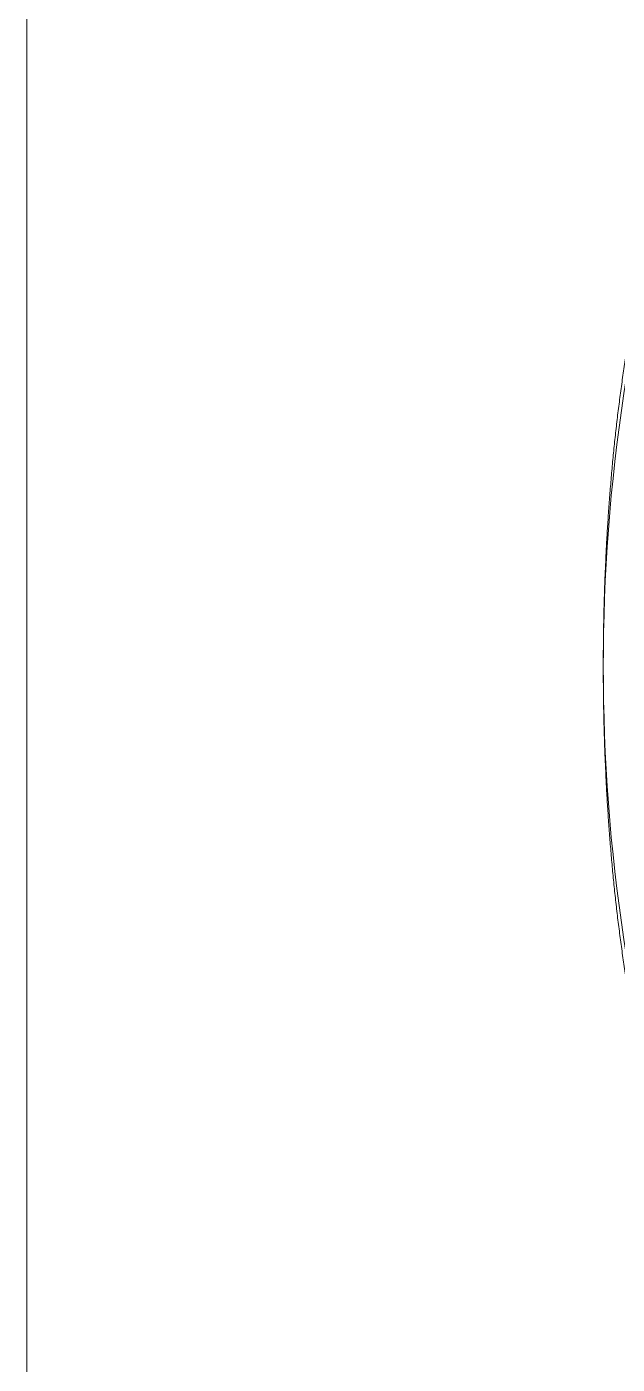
# Model space of a CAD drawing. Header units: metres. Extents: x -13933 to 152404, y -7861 to 21912.
# Drawn here: x 111523.3 to 111593.7, y 446.8 to 606.1 of the extents above; entities that cross this region are included whole.
import ezdxf
from ezdxf.xclip import XClip

# ---------------------------------------------------------------- set-up
doc = ezdxf.new("R2010")
doc.units = ezdxf.units.M
doc.header["$LTSCALE"] = 100
doc.header["$MEASUREMENT"] = 0
doc.header["$XCLIPFRAME"] = 0
doc.layers.get('0').update_dxf_attribs({"color": 9, "lineweight": 9})
for name, color, linetype, lineweight in [('04', 9, 'Continuous', 9), ('06D', 9, 'Continuous', 9), ('40M', 9, 'Continuous', 9)]:
    doc.layers.add(name, color=color, linetype=linetype, lineweight=lineweight)

# ---------------------------------------------------------------- blocks, each defined once
blk = doc.blocks.new('p-araba-polo')
for points in [[(3.8174, 0.6444), (3.8199, 0.638), (3.8249, 0.6251), (3.8318, 0.6056), (3.8384, 0.5859), (3.8446, 0.566), (3.8505, 0.5459), (3.856, 0.5257), (3.8613, 0.5053), (3.8662, 0.4849), (3.8708, 0.4643), (3.8752, 0.4436), (3.8792, 0.4228), (3.883, 0.4019), (3.8866, 0.3809), (3.8899, 0.3599), (3.893, 0.3389), (3.8958, 0.3178), (3.8985, 0.2966), (3.9009, 0.2755), (3.9031, 0.2543), (3.9051, 0.2331), (3.9069, 0.2119), (3.9086, 0.1907), (3.91, 0.1695), (3.9113, 0.1483), (3.9123, 0.1271), (3.9133, 0.1059), (3.914, 0.0847), (3.9146, 0.0635), (3.915, 0.0423), (3.9152, 0.0212), (3.9153, 0.0071), (3.9153, 0)], [(3.8174, -0.6444), (3.8199, -0.638), (3.8249, -0.6251), (3.8318, -0.6056), (3.8384, -0.5859), (3.8446, -0.566), (3.8505, -0.5459), (3.856, -0.5257), (3.8613, -0.5053), (3.8662, -0.4849), (3.8708, -0.4643), (3.8752, -0.4435), (3.8792, -0.4228), (3.883, -0.4019), (3.8866, -0.3809), (3.8899, -0.3599), (3.893, -0.3389), (3.8958, -0.3178), (3.8985, -0.2966), (3.9009, -0.2755), (3.9031, -0.2543), (3.9051, -0.2331), (3.9069, -0.2119), (3.9086, -0.1907), (3.91, -0.1695), (3.9113, -0.1483), (3.9123, -0.1271), (3.9133, -0.1059), (3.914, -0.0847), (3.9146, -0.0635), (3.915, -0.0423), (3.9152, -0.0212), (3.9153, -0.007), (3.9153, 0)]]:
    blk.add_open_spline(points, degree=3, knots=[0, 0, 0, 0, 0.031503, 0.063111, 0.094824, 0.126637, 0.158547, 0.190546, 0.222628, 0.254786, 0.287011, 0.319297, 0.351636, 0.384021, 0.416445, 0.448899, 0.481372, 0.513858, 0.546357, 0.578861, 0.611362, 0.643854, 0.676332, 0.708795, 0.741239, 0.773662, 0.806063, 0.838441, 0.870794, 0.903125, 0.935433, 0.967723, 1, 1, 1, 1])
for points, degree in [([(3.9153, 0), (3.9153, 0), (3.9153, 0), (3.9154, 0), (3.9154, 0)], 4), ([(3.9153, 0), (3.9154, 0), (3.9154, 0), (3.9154, 0), (3.9154, 0), (3.9154, 0), (3.9154, 0)], 6), ([(3.9153, 0), (3.9153, 0), (3.9153, 0), (3.9154, 0), (3.9154, 0)], 4), ([(3.9153, 0), (3.9154, 0), (3.9154, 0), (3.9154, 0), (3.9154, 0), (3.9154, 0), (3.9154, 0)], 6)]:
    blk.add_open_spline(points, degree=degree)
at = {"layer": '40M'}
blk.add_lwpolyline([(3.63, -0.7819), (3.6813, -0.7534), (3.7009, -0.7505), (3.7439, -0.7391), (3.7799, -0.7136), (3.8172, -0.6448, 0.152071), (3.8172, 0.6448, 0.097947), (3.7799, 0.7136, 0.131733), (3.7439, 0.7391, 0.129735), (3.6894, 0.7444, -0.54352), (3.6813, 0.7534, 0.153109), (3.5521, 0.7981), (3.4348, 0.8075), (3.3018, 0.8119), (3.1435, 0.8134), (2.9894, 0.8104), (2.9242, 0.8021), (2.8938, 0.8008), (2.4946, 0.8171), (1.4623, 0.8171)], format="xyb", dxfattribs=at)

msp = doc.modelspace()

# ---------------------------------------------------------------- linework, layer by layer
at = {"layer": '06D'}
msp.add_lwpolyline([(112023.31, 650.08), (112023.31, 400.08), (111523.31, 400.08), (111523.31, 650.08)], close=True, dxfattribs=at)

# ---------------------------------------------------------------- block references
at = {"layer": '04'}
ref = msp.add_blockref('p-araba-polo', (111983.55, 529.89), dxfattribs=dict(at, xscale=100, yscale=100, zscale=100, rotation=179.9999999998917))
XClip(ref).set_block_clipping_path([(-0.0924763951, -0.9835002962), (4.0650970395, 0.9845199444)])

doc.saveas('drawing.dxf')
